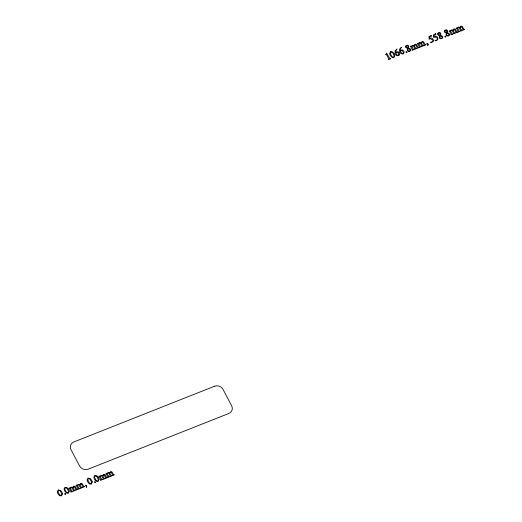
<?xml version="1.0" encoding="UTF-8"?>
<svg xmlns="http://www.w3.org/2000/svg" width="522" height="522" viewBox="0 0 522 522"><rect width="100%" height="100%" fill="white"/><g stroke="black" fill="none" stroke-linecap="round" stroke-linejoin="round"><path stroke-width="0.78" d="M395.865 50.536L395.774 52.644L396.759 51.802L398.182 51.802L399.356 52.95L399.578 54.562L398.56 55.717L396.785 55.573L395.167 53.962L395.043 50.895L397.04 49.009L395.865 50.536M400.367 48.755L400.283 50.856L401.261 50.014L402.684 50.021L403.865 51.169L404.08 52.774L403.069 53.936L401.287 53.792L399.669 52.174L399.545 49.107L401.542 47.228L400.367 48.755M58.477 490.191L58.072 491.776L58.797 493.492L59.762 494.98L61.387 495.639L61.916 494.602L61.113 492.527L60.102 490.934L58.477 490.191M65.237 487.515L64.832 489.101L65.557 490.817L66.522 492.305L68.141 492.964L68.669 491.926L67.873 489.851L66.862 488.259L65.237 487.515M88.264 478.393L87.859 479.979L88.583 481.695L89.549 483.183L91.174 483.842L91.702 482.804L90.9 480.729L89.888 479.137L88.264 478.393M95.017 475.712L94.619 477.304L95.343 479.02L96.302 480.501L97.927 481.167L98.456 480.129L97.66 478.054L96.642 476.456L95.017 475.712M390.815 51.88L390.417 53.466L391.141 55.182L392.1 56.67L393.725 57.329L394.254 56.291L393.457 54.216L392.44 52.624L390.815 51.88M407.878 48.631L407.845 50.216L408.641 51.019L409.613 51.052L410.233 50.477L409.47 49.055L407.878 48.631M439.922 35.94L439.883 37.525L440.679 38.328L441.651 38.36L442.271 37.786L441.508 36.364L439.922 35.94M446.675 33.264L446.643 34.85L447.439 35.653L448.411 35.685L449.031 35.111L448.261 33.682L446.675 33.264M431.172 35.457L428.98 36.592L429.117 39.117L430.715 38.869L432.764 39.972L432.947 41.186L432.288 41.969L430.474 42.138L431.185 42.7L433.345 41.179L433.208 39.339L432.627 38.602L431.792 38.113L429.423 38.145L429.404 37.251L431.342 36.409L431.172 35.457M435.674 33.676L433.488 34.804L433.619 37.336L435.224 37.088L437.273 38.191L437.449 39.404L436.79 40.181L434.976 40.357L435.687 40.912L437.847 39.398L437.717 37.551L437.136 36.821L436.294 36.331L433.926 36.357L433.906 35.47L435.85 34.628L435.674 33.676M86.593 486.543L86.443 487.404L86.756 485.675L85.621 485.166L85.334 485.871L86.437 485.969L86.593 486.543M427.942 44.657L427.799 45.525L428.105 43.796L426.97 43.28L426.683 43.992L427.792 44.089L427.942 44.657M73.145 487.13L72.923 487.633L74.47 490.282C76.819 489.936 71.71 492.005 73.511 490.66L72.062 487.842L71.227 487.672L70.516 488.579L72.088 491.306C74.3 490.869 69.38 492.853 71.064 491.731L69.517 488.592C67.958 489.303 70.32 486.556 70.326 488.298L71.37 487.065L72.715 487.424L73.746 486.126L74.985 486.308L76.93 489.368C79.135 488.977 74.176 490.98 75.944 489.74L74.437 486.824L73.145 487.13M80.153 484.357L79.931 484.853L81.478 487.509C83.827 487.156 78.718 489.231 80.519 487.881L79.07 485.068L78.235 484.892L77.524 485.799L79.096 488.527C81.315 488.09 76.388 490.08 78.072 488.957L76.525 485.812C74.972 486.53 77.328 483.777 77.334 485.519L78.378 484.292L79.722 484.644L80.76 483.346L81.993 483.529L83.938 486.595C86.143 486.204 81.184 488.201 82.952 486.967L81.452 484.044L80.153 484.357M102.932 475.333L102.71 475.836L104.256 478.485C106.605 478.139 101.496 480.207 103.297 478.857L101.849 476.044L101.014 475.875L100.302 476.782L101.875 479.503C104.087 479.072 99.167 481.056 100.85 479.933L99.304 476.795C97.745 477.506 100.107 474.752 100.113 476.501L101.157 475.268L102.501 475.627L103.532 474.328L104.772 474.511L106.716 477.571C108.922 477.18 103.963 479.183 105.725 477.943L104.224 475.027L102.932 475.333M109.94 472.56L109.718 473.056L111.264 475.712C113.613 475.359 108.504 477.434 110.305 476.084L108.857 473.271L108.021 473.095L107.31 474.002L108.883 476.73C111.101 476.292 106.175 478.276 107.858 477.154L106.312 474.015C104.759 474.733 107.114 471.979 107.121 473.722L108.165 472.488L109.509 472.847L110.54 471.549L111.78 471.731L113.724 474.792C115.93 474.407 110.971 476.403 112.739 475.17L111.232 472.247L109.94 472.56M414.501 45.251L414.279 45.753L415.825 48.402C418.168 48.05 413.065 50.125 414.866 48.774L413.417 45.962L412.582 45.792L411.865 46.693L413.444 49.42C415.656 48.99 410.736 50.973 412.413 49.851L410.873 46.712C409.313 47.424 411.669 44.67 411.675 46.419L412.726 45.186L414.063 45.544L415.101 44.246L416.341 44.429L418.285 47.489C420.491 47.097 415.532 49.101 417.293 47.861L415.793 44.938L414.501 45.251M421.508 42.478L421.287 42.974L422.833 45.629C425.176 45.277 420.073 47.352 421.874 46.001L420.425 43.189L419.59 43.013L418.872 43.92L420.451 46.647C422.663 46.21 417.744 48.194 419.42 47.071L417.881 43.933C416.321 44.651 418.677 41.897 418.683 43.639L419.734 42.406L421.078 42.765L422.109 41.466L423.349 41.649L425.293 44.709C427.498 44.318 422.539 46.321 424.301 45.088L422.8 42.165L421.508 42.478M453.298 29.884L453.076 30.387L454.623 33.036C456.965 32.684 451.863 34.759 453.664 33.408L452.215 30.596L451.38 30.426L450.662 31.327L452.241 34.054C454.453 33.623 449.533 35.607 451.21 34.485L449.67 31.34C448.111 32.057 450.466 29.304 450.473 31.052L451.523 29.819L452.861 30.172L453.899 28.873L455.138 29.056L457.076 32.123C459.288 31.731 454.329 33.734 456.091 32.494L454.59 29.571L453.298 29.884M460.306 27.111L460.084 27.607L461.631 30.256C463.973 29.911 458.871 31.986 460.672 30.635L459.223 27.823L458.388 27.646L457.67 28.553L459.249 31.281C461.461 30.844 456.541 32.827 458.218 31.705L456.678 28.566C455.119 29.284 457.474 26.531 457.481 28.273L458.531 27.04L459.869 27.398L460.906 26.1L462.146 26.283L464.091 29.343C466.296 28.951 461.337 30.955 463.099 29.715L461.598 26.798L460.306 27.111M408.282 47.084L407.963 47.783L406.808 47.456L406.051 46.138L407.519 45.597L408.282 47.084M440.32 34.393L440 35.091L438.845 34.772L438.095 33.447L439.563 32.906L440.32 34.393M447.08 31.718L446.76 32.416L445.599 32.09L444.848 30.772L446.317 30.23L447.08 31.718M407.545 48.539L407.212 50.601L408.263 51.41L409.692 51.306L410.755 50.386L410.69 49.166L408.308 47.848L408.791 45.949L407.917 45.257L406.599 45.336L405.555 46.223L405.574 47.365L407.545 48.539M439.583 35.855L439.256 37.91L440.3 38.719L441.729 38.615L442.793 37.695L442.728 36.475L440.346 35.157L440.829 33.258L439.961 32.566L438.637 32.645L437.593 33.532L437.612 34.674L439.583 35.855M446.336 33.173L446.01 35.235L447.06 36.044L448.489 35.94L449.546 35.02L449.488 33.799L447.106 32.481L447.589 30.583L446.715 29.891L445.397 29.969L444.352 30.857L444.372 31.999L446.336 33.173M62.496 493.786L61.459 495.9L59.632 495.704L57.87 493.734L57.283 491.685L58.379 489.949L60.487 490.354L61.935 492.083L62.496 493.786M69.256 491.111L68.219 493.225L66.392 493.029L64.63 491.058L64.036 489.01L65.133 487.274L67.247 487.678L68.689 489.408L69.256 491.111M92.283 481.989L91.246 484.103L89.419 483.907L87.657 481.936L87.063 479.888L88.166 478.152L90.273 478.557L91.722 480.286L92.283 481.989M99.043 479.313L98.005 481.428L96.178 481.225L94.417 479.261L93.823 477.212L94.919 475.477L97.033 475.881L98.475 477.61L99.043 479.313M394.841 55.476L393.797 57.59L391.976 57.394L390.215 55.423L389.621 53.374L390.717 51.639L392.831 52.043L394.273 53.773L394.841 55.476M399.017 54.699L398.482 55.436L397.17 55.156L395.878 53.1L396.576 52.35L398.012 52.67L399.017 54.699M403.526 52.918L402.991 53.649L401.672 53.368L400.381 51.319L401.085 50.569L402.514 50.882L403.526 52.918M386.691 53.244L385.49 54.679L386.593 54.66L388.766 59.162C386.319 60.65 392.694 58.053 389.901 58.764L386.691 53.244M406.971 52.226L406.26 52.507L405.907 51.822L406.612 51.541L406.971 52.226M445.768 36.86L445.057 37.14L444.705 36.455L445.41 36.175L445.768 36.86M65.622 494.106L64.911 494.386L64.552 493.701L65.257 493.421L65.622 494.106M95.409 482.308L94.697 482.589L94.338 481.904L95.043 481.623L95.409 482.308M214.562 386.221L73.772 441.99A6.427 5.768 24.4 0 0 70.999 449.664L79.592 465.996A6.427 5.768 24.4 0 0 88.087 469.206L228.877 413.444A6.427 5.768 24.4 0 0 231.644 405.77L223.057 389.438A6.427 5.768 24.4 0 0 214.562 386.221"/></g></svg>
